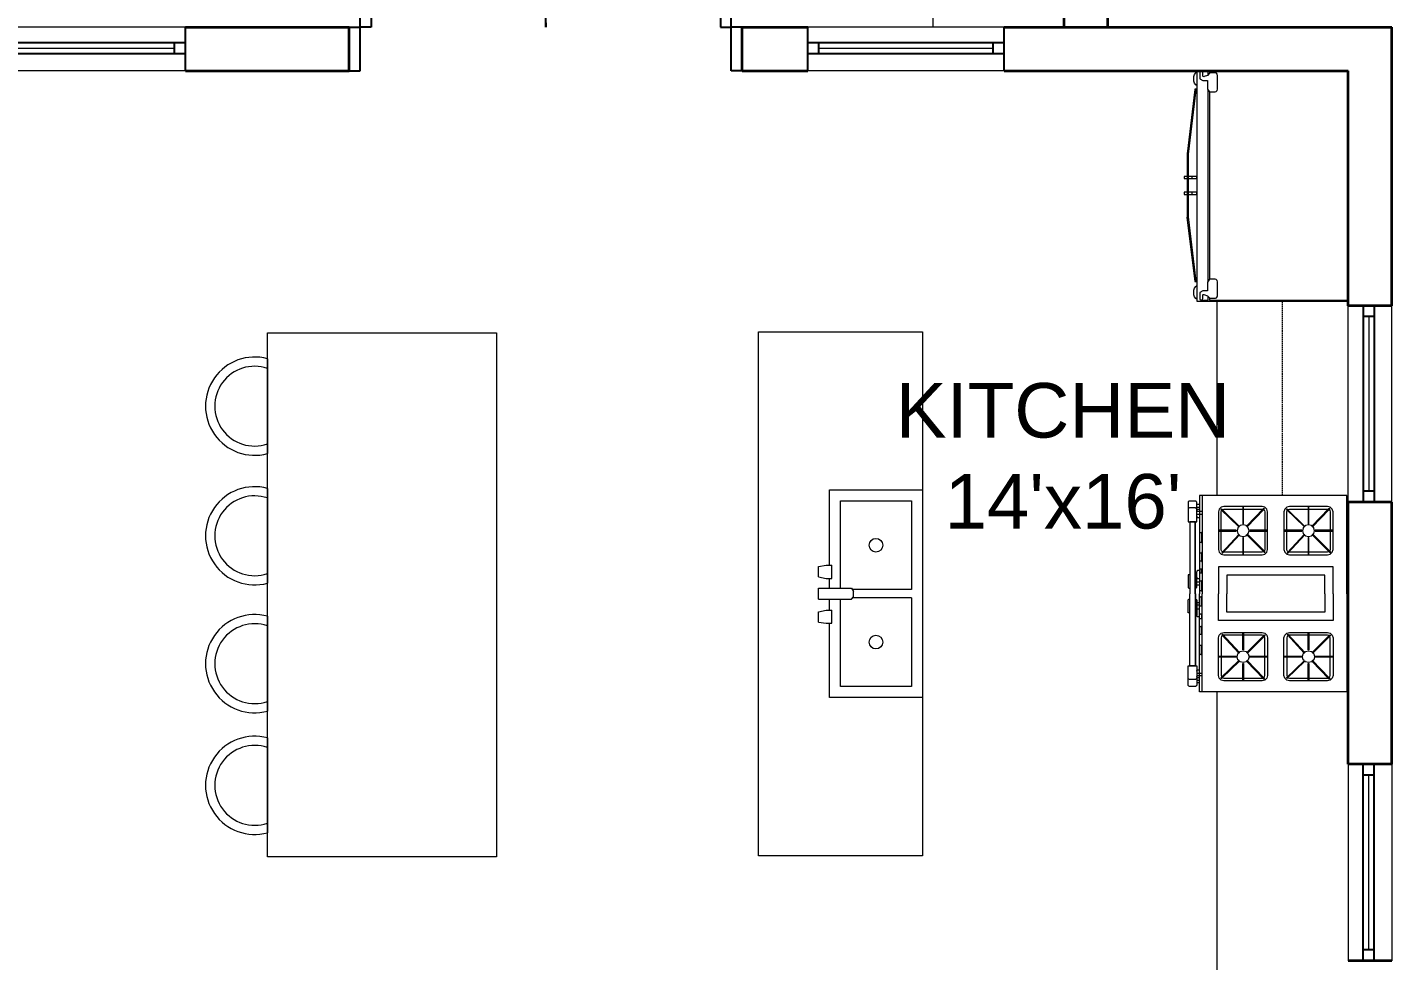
# Model space of a CAD drawing. Header units: inches. Extents: x 0 to 22102, y -19958 to 0.
# Drawn here: x 12770.3 to 13020.3, y -10056.5 to -9885.5 of the extents above; entities that cross this region are included whole.
import ezdxf

# ---------------------------------------------------------------- set-up
doc = ezdxf.new("R2010")
doc.units = ezdxf.units.IN
doc.header["$MEASUREMENT"] = 0
doc.linetypes.add('HIDDEN', pattern=[0.375, 0.25, -0.125])
doc.layers.add('DOOR-INT', color=2, linetype='Continuous')
doc.layers.add('TEXTL', color=3, linetype='Continuous')
doc.layers.add('Fixtures_ Interior', color=7, linetype='Continuous', lineweight=0, true_color=0x616161)
for name, color, linetype, lineweight in [('wall view line', 210, 'Continuous', 13), ('WALL-EXT', 6, 'Continuous', 35), ('windows', 5, 'Continuous', 9)]:
    doc.layers.add(name, color=color, linetype=linetype, lineweight=lineweight)
doc.styles.add('TITLE-1', font='BOOKOS.TTF', dxfattribs={"height": 5})

# ---------------------------------------------------------------- blocks, each defined once
blk = doc.blocks.new('fff')
at = {"layer": 'DOOR-INT'}
for p, q in [((3325.43, 85.2), (3325.43, 93.2)), ((3361.43, 85.2), (3361.43, 93.2)), ((3325.43, 90.4), (3361.43, 90.4)), ((3327.43, 88.4), (3327.43, 90.4)), ((3359.43, 88.4), (3359.43, 90.4)), ((3325.43, 88.4), (3361.43, 88.4))]:
    blk.add_line(p, q, dxfattribs=at)
at = {"layer": 'wall view line'}
for p, q in [((3361.43, 93.2), (3325.43, 93.2)), ((3361.43, 85.2), (3325.43, 85.2))]:
    blk.add_line(p, q, dxfattribs=at)
at = {"layer": 'windows'}
blk.add_line((3327.43, 89.4), (3359.43, 89.4), dxfattribs=at)
blk = doc.blocks.new('windows _PA3060')
at = {"layer": 'DOOR-INT'}
for p, q in [((2624.22, 97.7), (2624.22, 133.7)), ((2626.22, 97.7), (2626.22, 133.7)), ((2626.22, 131.7), (2624.22, 131.7)), ((2626.22, 99.7), (2624.22, 99.7))]:
    blk.add_line(p, q, dxfattribs=at)
at = {"layer": 'wall view line'}
for p, q in [((2621.43, 133.7), (2621.43, 97.7)), ((2629.43, 133.7), (2629.43, 97.7))]:
    blk.add_line(p, q, dxfattribs=at)
at = {"layer": 'WALL-EXT'}
for p, q in [((2629.43, 133.7), (2621.43, 133.7)), ((2629.43, 97.7), (2621.43, 97.7))]:
    blk.add_line(p, q, dxfattribs=at)
at = {"layer": 'windows'}
blk.add_line((2625.22, 99.7), (2625.22, 131.7), dxfattribs=at)
blk = doc.blocks.new('door 2')
at = {"layer": 'DOOR-INT'}
for p, q in [((2918.93, -377.8), (2920.93, -377.8)), ((2920.93, -377.8), (2920.93, -385.8)), ((2988.93, -377.8), (2988.93, -385.8)), ((2990.93, -377.8), (2988.93, -377.8)), ((2918.93, -385.8), (2920.93, -385.8)), ((2920.93, -385.8), (2920.93, -419.8)), ((2922.93, -385.8), (2920.93, -385.8)), ((2922.93, -419.8), (2922.93, -385.8)), ((2986.93, -419.8), (2986.93, -385.8)), ((2986.93, -385.8), (2988.93, -385.8)), ((2990.93, -385.8), (2988.93, -385.8)), ((2988.93, -385.8), (2988.93, -419.8)), ((2920.93, -419.8), (2922.93, -419.8)), ((2988.93, -419.8), (2986.93, -419.8))]:
    blk.add_line(p, q, dxfattribs=at)
for centre, start, end in [((2920.93, -385.8), 273.3665, 0), ((2988.93, -385.8), 180, 266.6335)]:
    blk.add_arc(centre, 34.06, start, end, dxfattribs=at)
at = {"layer": 'WALL-EXT'}
for p, q in [((2918.93, -377.8), (2918.93, -385.8)), ((2990.93, -377.8), (2990.93, -385.8)), ((2990.93, -377.8), (2990.93, -385.8))]:
    blk.add_line(p, q, dxfattribs=at)

msp = doc.modelspace()

# ---------------------------------------------------------------- linework, layer by layer
at = {"layer": 'Fixtures_ Interior', "linetype": 'Continuous', "lineweight": 0, "transparency": 33554687}
for p, q in [((12936.25825, -9885.50801), (12936.25825, -9868.32462)), ((13012.25825, -9893.50801), (12984.56701, -9893.50801)), ((12984.56701, -9893.50801), (12984.56701, -9935.66336)), ((12984.61036, -9896.25822), (12984.61036, -9893.63165)), ((12985.3229, -9893.51003), (12985.11053, -9893.68207)), ((12985.11053, -9893.68207), (12985.11053, -9894.92735)), ((12985.11053, -9894.92735), (12985.64146, -9895.24686)), ((12985.43131, -9893.50475), (12985.3229, -9893.51003)), ((12985.53019, -9893.56665), (12985.43131, -9893.50475)), ((12986.64344, -9893.50801), (12985.43651, -9893.50801)), ((12985.59909, -9893.68294), (12985.53019, -9893.56665)), ((12985.62376, -9893.82954), (12985.59909, -9893.68294)), ((12985.62376, -9894.39484), (12985.62376, -9893.82954)), ((12985.66672, -9894.48818), (12985.62376, -9894.39484)), ((12985.73312, -9894.54961), (12985.66672, -9894.48818)), ((12985.81172, -9894.56874), (12985.73312, -9894.54961)), ((12985.88922, -9894.5423), (12985.81172, -9894.56874)), ((12986.52634, -9894.3211), (12985.88922, -9894.5423)), ((12986.93338, -9893.8787), (12986.52634, -9894.3211)), ((12986.64344, -9894.19383), (12986.64344, -9893.50801)), ((13012.1462, -9893.50801), (12986.85956, -9893.50801)), ((12986.85956, -9893.50801), (12986.85956, -9893.95893)), ((12987.27552, -9893.87129), (12986.93338, -9893.8787)), ((12987.6177, -9893.87129), (12987.27552, -9893.87129)), ((12987.95984, -9893.8787), (12987.6177, -9893.87129)), ((12988.12541, -9893.93982), (12987.95984, -9893.8787)), ((12988.25272, -9894.09894), (12988.12541, -9893.93982)), ((12988.31379, -9894.3211), (12988.25272, -9894.09894)), ((12988.31379, -9896.85264), (12988.31379, -9894.3211)), ((13012.1462, -9935.50149), (13012.1462, -9893.50801)), ((13012.25825, -9935.66336), (13012.25825, -9893.50801)), ((12984.18838, -9896.90276), (12982.76396, -9908.7153)), ((12983.02664, -9908.7763), (12984.45106, -9896.96376)), ((12984.61036, -9896.86562), (12984.1786, -9896.86562)), ((12984.1786, -9896.86562), (12984.1786, -9897.15665)), ((12984.1786, -9897.15665), (12984.61036, -9897.15665)), ((12984.45106, -9896.96376), (12984.18838, -9896.90276)), ((12984.61036, -9897.15665), (12984.61036, -9896.86562)), ((12985.64146, -9895.24686), (12986.52634, -9895.24686)), ((12986.52634, -9895.24686), (12986.52634, -9896.82806)), ((12986.52634, -9896.82806), (12986.89799, -9897.3442)), ((12986.64344, -9932.01882), (12986.64344, -9896.99068)), ((12986.85956, -9897.29083), (12986.85956, -9931.71868)), ((12986.89799, -9897.3442), (12987.92445, -9897.3442)), ((12987.92445, -9897.3442), (12988.10914, -9897.27961)), ((12988.10914, -9897.27961), (12988.25003, -9897.10173)), ((12988.25003, -9897.10173), (12988.31379, -9896.85264)), ((12983.02049, -9908.43973), (12982.75416, -9908.43973)), ((12982.75416, -9908.43973), (12982.75416, -9920.41652)), ((12982.76396, -9908.7153), (12983.02664, -9908.7763)), ((12983.02049, -9920.41652), (12983.02049, -9908.43973)), ((12984.57587, -9912.8216), (12982.2175, -9912.8216)), ((12982.2175, -9912.8216), (12982.2175, -9913.23414)), ((12982.2175, -9913.23414), (12984.57587, -9913.23414)), ((12982.75416, -9913.21932), (12982.75416, -9915.73373)), ((12983.02049, -9915.73373), (12983.02049, -9913.21932)), ((12983.629, -9912.84438), (12983.629, -9913.21932)), ((12984.57587, -9913.23414), (12984.57587, -9912.8216)), ((12984.57587, -9915.72315), (12982.20759, -9915.72315)), ((12982.20759, -9915.72315), (12982.20759, -9916.12194)), ((12982.20759, -9916.12194), (12984.57587, -9916.12194)), ((12983.629, -9915.73373), (12983.629, -9916.10867)), ((12984.57587, -9916.12194), (12984.57587, -9915.72315)), ((12983.0069, -9920.20134), (12982.74422, -9920.26235)), ((12982.74422, -9920.26235), (12984.16864, -9932.07489)), ((12982.75416, -9920.41652), (12983.02049, -9920.41652)), ((12984.43132, -9932.01388), (12983.0069, -9920.20134)), ((12984.16864, -9932.07489), (12984.43132, -9932.01388)), ((12984.61036, -9931.80665), (12984.1786, -9931.80665)), ((12984.1786, -9931.80665), (12984.1786, -9932.09767)), ((12984.1786, -9932.09767), (12984.61036, -9932.09767)), ((12984.61036, -9932.09767), (12984.61036, -9931.80665)), ((12986.89799, -9931.66531), (12986.52634, -9932.18144)), ((12986.52634, -9932.18144), (12986.52634, -9933.76264)), ((12987.92445, -9931.66531), (12986.89799, -9931.66531)), ((12988.10914, -9931.72989), (12987.92445, -9931.66531)), ((12988.25003, -9931.90778), (12988.10914, -9931.72989)), ((12988.31379, -9932.15687), (12988.25003, -9931.90778)), ((12988.31379, -9934.6884), (12988.31379, -9932.15687)), ((12984.61036, -9935.39731), (12984.61036, -9932.77074)), ((12985.64146, -9933.76264), (12985.11053, -9934.08215)), ((12985.11053, -9934.08215), (12985.11053, -9935.32743)), ((12985.62376, -9934.61467), (12985.66672, -9934.52132)), ((12985.62376, -9935.17996), (12985.62376, -9934.61467)), ((12986.52634, -9933.76264), (12985.64146, -9933.76264)), ((12985.66672, -9934.52132), (12985.73312, -9934.45989)), ((12985.73312, -9934.45989), (12985.81172, -9934.44077)), ((12985.81172, -9934.44029), (12986.52634, -9934.6884)), ((12986.52634, -9934.6884), (12986.93338, -9935.1308)), ((12986.64344, -9935.50149), (12986.64344, -9934.81567)), ((12988.12541, -9935.06968), (12988.25272, -9934.91056)), ((12988.25272, -9934.91056), (12988.31379, -9934.6884)), ((12984.56701, -9935.66336), (13012.25825, -9935.66336)), ((12985.11053, -9935.32743), (12985.3229, -9935.49948)), ((12985.3229, -9935.49948), (12985.43131, -9935.50475)), ((12985.43131, -9935.50475), (12985.53019, -9935.44285)), ((12985.43651, -9935.50149), (12986.64344, -9935.50149)), ((12985.53019, -9935.44285), (12985.59909, -9935.32657)), ((12985.59909, -9935.32657), (12985.62376, -9935.17996)), ((12986.85956, -9935.05057), (12986.85956, -9935.50149)), ((12986.85956, -9935.50149), (13012.1462, -9935.50149)), ((12986.93338, -9935.1308), (12987.27552, -9935.13821)), ((12987.27552, -9935.13821), (12987.6177, -9935.13821)), ((12987.6177, -9935.13821), (12987.95984, -9935.1308)), ((12987.95984, -9935.1308), (12988.12541, -9935.06968)), ((12988.25825, -9971.27272), (12988.25825, -9935.66336)), ((12814.25825, -10037.50801), (12814.25825, -9941.50801)), ((12814.25825, -9941.50801), (12856.25825, -9941.50801)), ((12856.25825, -9941.50801), (12856.25825, -10037.50801)), ((12904.25825, -10037.27272), (12904.25825, -9941.27272)), ((12904.25825, -9941.27272), (12934.25825, -9941.27272)), ((12934.25825, -9941.27272), (12934.25825, -10037.27272)), ((12814.25825, -9946.22707), (12814.25825, -9963.60665)), ((12814.25825, -9969.9745), (12814.25825, -9987.35408)), ((12919.25825, -9972.27272), (12932.25825, -9972.27272)), ((12919.25825, -9988.27272), (12919.25825, -9972.27272)), ((12932.25825, -9972.27272), (12932.25825, -9988.52272)), ((12982.94927, -9972.49176), (12982.94447, -9972.53995)), ((12982.96348, -9972.44542), (12982.94927, -9972.49176)), ((12983.01762, -9972.36528), (12982.96348, -9972.44542)), ((12983.09865, -9972.31173), (12983.01762, -9972.36528)), ((12983.19422, -9972.29293), (12983.09865, -9972.31173)), ((12984.28391, -9972.29293), (12983.19422, -9972.29293)), ((12984.37949, -9972.31173), (12984.28391, -9972.29293)), ((12984.46052, -9972.36528), (12984.37949, -9972.31173)), ((12984.51466, -9972.44542), (12984.46052, -9972.36528)), ((12984.52887, -9972.49176), (12984.51466, -9972.44542)), ((12984.53367, -9972.53995), (12984.52887, -9972.49176)), ((13012.00636, -9971.27272), (12985.03318, -9971.27272)), ((12985.03318, -9971.27272), (12985.03318, -9989.27272)), ((13012.00697, -9971.27272), (12985.03318, -9971.27272)), ((12985.03318, -9971.27272), (12985.03318, -9974.1996)), ((12985.53269, -9971.30466), (12985.53269, -9989.27272)), ((13012.00636, -9989.27272), (13012.00636, -9971.27272)), ((13012.00697, -9989.27272), (13012.00697, -9971.27272)), ((12982.94447, -9972.53995), (12982.94447, -9976.0827)), ((12982.94927, -9973.76828), (12982.94447, -9973.81647)), ((12982.96348, -9973.72194), (12982.94927, -9973.76828)), ((12983.01762, -9973.6418), (12982.96348, -9973.72194)), ((12983.09865, -9973.58825), (12983.01762, -9973.6418)), ((12983.19422, -9973.56945), (12983.09865, -9973.58825)), ((12984.28391, -9973.56945), (12983.19422, -9973.56945)), ((12984.37949, -9973.58825), (12984.28391, -9973.56945)), ((12984.46052, -9973.6418), (12984.37949, -9973.58825)), ((12984.51466, -9973.72194), (12984.46052, -9973.6418)), ((12984.52887, -9973.76828), (12984.51466, -9973.72194)), ((12984.53367, -9973.81647), (12984.52887, -9973.76828)), ((12984.53367, -9976.0827), (12984.53367, -9972.53995)), ((12984.56712, -9973.96838), (12984.53367, -9974.09187)), ((12985.03318, -9972.92308), (12984.53369, -9972.92308)), ((12984.53369, -9973.41713), (12985.03318, -9973.41713)), ((12985.53269, -9974.1996), (12984.53369, -9974.1996)), ((12984.53369, -9974.69365), (12985.53269, -9974.69365)), ((12984.65854, -9973.87796), (12984.56712, -9973.96838)), ((12984.78342, -9973.84487), (12984.65854, -9973.87796)), ((12985.03318, -9973.84487), (12984.78342, -9973.84487)), ((12985.03318, -9974.69365), (12985.03318, -9989.27272)), ((12988.66359, -9973.77492), (12988.52975, -9974.26897)), ((12988.52975, -9974.26897), (12988.52975, -9981.18563)), ((12989.02926, -9973.41325), (12988.66359, -9973.77492)), ((12989.07409, -9973.72725), (12988.96899, -9973.8329)), ((12988.96899, -9973.8329), (12992.26266, -9977.03793)), ((12989.52878, -9973.28087), (12989.02926, -9973.41325)), ((12989.02926, -9974.26897), (12989.09618, -9974.02194)), ((12989.02926, -9977.65319), (12989.02926, -9974.26897)), ((12989.10987, -9973.76206), (12989.07409, -9973.72725)), ((12989.09618, -9974.02194), (12989.12945, -9973.98904)), ((12989.20762, -9973.85718), (12989.10987, -9973.76206)), ((12992.36776, -9976.93228), (12989.20762, -9973.85718)), ((12989.23542, -9973.88423), (12989.27902, -9973.84111)), ((12989.27902, -9973.84111), (12989.52878, -9973.77492)), ((12996.52198, -9973.28087), (12989.52878, -9973.28087)), ((12989.52878, -9973.77492), (12992.95045, -9973.77492)), ((12993.1003, -9973.40438), (12992.95045, -9973.40438)), ((12992.95045, -9973.40438), (12992.95045, -9976.49218)), ((12993.1003, -9976.49218), (12993.1003, -9973.40438)), ((12993.1003, -9973.77492), (12996.52198, -9973.77492)), ((12996.71062, -9973.7335), (12993.65584, -9976.91105)), ((12993.76444, -9977.01318), (12996.81922, -9973.83563)), ((12997.02149, -9973.41325), (12996.52198, -9973.28087)), ((12996.52198, -9973.77492), (12996.64058, -9973.80635)), ((12996.80511, -9973.63521), (12996.71062, -9973.7335)), ((12996.79338, -9973.86251), (12996.95457, -9974.02194)), ((12996.8397, -9973.59923), (12996.80511, -9973.63521)), ((12996.81922, -9973.83563), (12996.91371, -9973.73734)), ((12996.94829, -9973.70136), (12996.8397, -9973.59923)), ((12996.91371, -9973.73734), (12996.94829, -9973.70136)), ((12996.95457, -9974.02194), (12997.02149, -9974.26897)), ((12997.38716, -9973.77492), (12997.02149, -9973.41325)), ((12997.02149, -9974.26897), (12997.02149, -9977.65319)), ((12997.52101, -9974.26897), (12997.38716, -9973.77492)), ((12997.52101, -9981.18563), (12997.52101, -9974.26897)), ((13000.65194, -9973.77492), (13000.5181, -9974.26897)), ((13000.5181, -9974.26897), (13000.5181, -9981.18563)), ((13001.01761, -9973.41325), (13000.65194, -9973.77492)), ((13001.06244, -9973.72725), (13000.95735, -9973.8329)), ((13000.95735, -9973.8329), (13000.99312, -9973.86771)), ((13000.99312, -9973.86771), (13004.25101, -9977.03793)), ((13001.51713, -9973.28087), (13001.01761, -9973.41325)), ((13001.01761, -9974.26897), (13001.08453, -9974.02194)), ((13001.01761, -9977.65319), (13001.01761, -9974.26897)), ((13004.35611, -9976.93228), (13001.06244, -9973.72725)), ((13001.08453, -9974.02194), (13001.1178, -9973.98904)), ((13001.22377, -9973.88423), (13001.26737, -9973.84111)), ((13001.26737, -9973.84111), (13001.51713, -9973.77492)), ((13008.51033, -9973.28087), (13001.51713, -9973.28087)), ((13001.51713, -9973.77492), (13004.9388, -9973.77492)), ((13005.08866, -9973.40438), (13004.9388, -9973.40438)), ((13004.9388, -9973.40438), (13004.9388, -9976.49218)), ((13005.08866, -9976.49218), (13005.08866, -9973.40438)), ((13005.08866, -9973.77492), (13008.51033, -9973.77492)), ((13008.69897, -9973.7335), (13005.64419, -9976.91105)), ((13005.75279, -9977.01318), (13008.80757, -9973.83563)), ((13009.00985, -9973.41325), (13008.51033, -9973.28087)), ((13008.51033, -9973.77492), (13008.62893, -9973.80635)), ((13008.79346, -9973.63521), (13008.69897, -9973.7335)), ((13008.78173, -9973.86251), (13008.94292, -9974.02194)), ((13008.82805, -9973.59923), (13008.79346, -9973.63521)), ((13008.80757, -9973.83563), (13008.90206, -9973.73734)), ((13008.93665, -9973.70136), (13008.82805, -9973.59923)), ((13008.90206, -9973.73734), (13008.93665, -9973.70136)), ((13008.94292, -9974.02194), (13009.00985, -9974.26897)), ((13009.37552, -9973.77492), (13009.00985, -9973.41325)), ((13009.00985, -9974.26897), (13009.00985, -9977.65319)), ((13009.50936, -9974.26897), (13009.37552, -9973.77492)), ((13009.50936, -9981.18563), (13009.50936, -9974.26897)), ((12982.94447, -9976.0827), (12984.53367, -9976.0827)), ((12983.23955, -9976.0827), (12983.23955, -9989.27272)), ((12984.29299, -9976.0827), (12983.23955, -9976.0827)), ((12983.23955, -9976.0827), (12983.23955, -9989.27272)), ((12984.23858, -9989.27272), (12984.23858, -9976.0827)), ((12984.29299, -9989.27272), (12984.29299, -9976.0827)), ((12984.53367, -9975.08001), (12984.56712, -9975.2035)), ((12984.56712, -9975.2035), (12984.65854, -9975.29391)), ((12984.65854, -9975.29391), (12984.78342, -9975.32701)), ((12984.78342, -9975.32701), (12985.03318, -9975.32701)), ((12992.07367, -9977.18385), (12991.92644, -9977.7273)), ((12992.24176, -9977.0176), (12992.07367, -9977.18385)), ((12992.26266, -9977.03793), (12992.36776, -9976.93228)), ((12992.47591, -9976.78601), (12992.34773, -9976.91279)), ((12993.02538, -9976.6404), (12992.47591, -9976.78601)), ((12992.95045, -9976.49218), (12993.1003, -9976.49218)), ((12993.57484, -9976.78601), (12993.02538, -9976.6404)), ((12993.67798, -9976.88802), (12993.57484, -9976.78601)), ((12993.65584, -9976.91105), (12993.76444, -9977.01318)), ((12993.97708, -9977.18385), (12993.78398, -9976.99286)), ((12994.12431, -9977.7273), (12993.97708, -9977.18385)), ((13004.06203, -9977.18385), (13003.9148, -9977.7273)), ((13004.23012, -9977.0176), (13004.06203, -9977.18385)), ((13004.25101, -9977.03793), (13004.35611, -9976.93228)), ((13004.46426, -9976.78601), (13004.33608, -9976.91279)), ((13005.01373, -9976.6404), (13004.46426, -9976.78601)), ((13004.9388, -9976.49218), (13005.08866, -9976.49218)), ((13005.5632, -9976.78601), (13005.01373, -9976.6404)), ((13005.66633, -9976.88802), (13005.5632, -9976.78601)), ((13005.64419, -9976.91105), (13005.75279, -9977.01318)), ((13005.96543, -9977.18385), (13005.77233, -9976.99286)), ((13006.11266, -9977.7273), (13005.96543, -9977.18385)), ((12985.43279, -9978.12247), (12985.03318, -9978.12247)), ((12985.03318, -9979.82956), (12985.43279, -9979.82956)), ((12985.53269, -9978.03668), (12985.43279, -9978.03668)), ((12985.43279, -9978.03668), (12985.43279, -9978.12353)), ((12985.43279, -9978.16274), (12985.43279, -9979.79251)), ((12985.43279, -9979.82845), (12985.43279, -9979.91857)), ((12985.43279, -9979.91857), (12985.53269, -9979.91857)), ((12991.77659, -9977.65319), (12988.65463, -9977.65319)), ((12988.65463, -9977.65319), (12988.65463, -9977.80141)), ((12988.65463, -9977.80141), (12991.77659, -9977.80141)), ((12989.02926, -9981.18563), (12989.02926, -9977.80141)), ((12992.24392, -9978.40385), (12989.11498, -9981.76647)), ((12989.25923, -9981.83031), (12992.35419, -9978.50422)), ((12991.77659, -9977.80141), (12991.77659, -9977.65319)), ((12991.92644, -9977.7273), (12992.07367, -9978.27075)), ((12992.07367, -9978.27075), (12992.22682, -9978.42223)), ((12992.35419, -9978.50422), (12992.24392, -9978.40385)), ((12992.33288, -9978.52712), (12992.47591, -9978.66859)), ((12992.47591, -9978.66859), (12993.02538, -9978.8142)), ((12993.1003, -9978.96242), (12992.95045, -9978.96242)), ((12992.95045, -9978.96242), (12992.95045, -9982.05022)), ((12993.02538, -9978.8142), (12993.57484, -9978.66859)), ((12993.1003, -9982.05022), (12993.1003, -9978.96242)), ((12993.57484, -9978.66859), (12993.74293, -9978.50234)), ((12993.82919, -9978.37772), (12993.72237, -9978.48167)), ((12993.72237, -9978.48167), (12996.8315, -9981.60722)), ((12996.93832, -9981.50327), (12993.82919, -9978.37772)), ((12993.8489, -9978.39753), (12993.97708, -9978.27075)), ((12993.97708, -9978.27075), (12994.12431, -9977.7273)), ((12997.39613, -9977.65319), (12994.27416, -9977.65319)), ((12994.27416, -9977.65319), (12994.27416, -9977.80141)), ((12994.27416, -9977.80141), (12997.39613, -9977.80141)), ((12997.02149, -9977.80141), (12997.02149, -9981.18563)), ((12997.39613, -9977.80141), (12997.39613, -9977.65319)), ((13003.76494, -9977.65319), (13000.64297, -9977.65319)), ((13000.64297, -9977.65319), (13000.64297, -9977.80141)), ((13000.64297, -9977.80141), (13003.76494, -9977.80141)), ((13001.01761, -9981.18563), (13001.01761, -9977.80141)), ((13004.23227, -9978.40385), (13001.13732, -9981.72994)), ((13001.24759, -9981.83031), (13004.34254, -9978.50422)), ((13003.76494, -9977.80141), (13003.76494, -9977.65319)), ((13003.9148, -9977.7273), (13004.06203, -9978.27075)), ((13004.06203, -9978.27075), (13004.21518, -9978.42223)), ((13004.34254, -9978.50422), (13004.23227, -9978.40385)), ((13004.32123, -9978.52712), (13004.46426, -9978.66859)), ((13004.46426, -9978.66859), (13005.01373, -9978.8142)), ((13005.08866, -9978.96242), (13004.9388, -9978.96242)), ((13004.9388, -9978.96242), (13004.9388, -9982.05022)), ((13005.01373, -9978.8142), (13005.5632, -9978.66859)), ((13005.08866, -9982.05022), (13005.08866, -9978.96242)), ((13005.5632, -9978.66859), (13005.73128, -9978.50234)), ((13005.81754, -9978.37772), (13005.71072, -9978.48167)), ((13005.71072, -9978.48167), (13008.81985, -9981.60722)), ((13008.92667, -9981.50327), (13005.81754, -9978.37772)), ((13005.83725, -9978.39753), (13005.96543, -9978.27075)), ((13005.96543, -9978.27075), (13006.11266, -9977.7273)), ((13009.38448, -9977.65319), (13006.26251, -9977.65319)), ((13006.26251, -9977.65319), (13006.26251, -9977.80141)), ((13006.26251, -9977.80141), (13009.38448, -9977.80141)), ((13009.00985, -9977.80141), (13009.00985, -9981.18563)), ((13009.38448, -9977.80141), (13009.38448, -9977.65319)), ((12985.43279, -9981.82721), (12985.03318, -9981.82721)), ((12985.53269, -9981.74142), (12985.43279, -9981.74142)), ((12985.43279, -9981.74142), (12985.43279, -9981.82827)), ((12985.43279, -9981.86748), (12985.43279, -9983.23128)), ((12988.52975, -9981.18563), (12988.66359, -9981.67968)), ((12988.66359, -9981.67968), (12989.02926, -9982.04135)), ((12989.09618, -9981.43266), (12989.02926, -9981.18563)), ((12989.02926, -9982.04135), (12989.52878, -9982.17373)), ((12989.26772, -9981.60232), (12989.09618, -9981.43266)), ((12989.11498, -9981.76647), (12989.22524, -9981.86684)), ((12989.22524, -9981.86684), (12989.25923, -9981.83031)), ((12989.52878, -9981.67968), (12989.42499, -9981.65218)), ((12992.95045, -9981.67968), (12989.52878, -9981.67968)), ((12989.52878, -9982.17373), (12996.52198, -9982.17373)), ((12992.95045, -9982.05022), (12993.1003, -9982.05022)), ((12996.52198, -9981.67968), (12993.1003, -9981.67968)), ((12996.77174, -9981.61349), (12996.52198, -9981.67968)), ((12996.52198, -9982.17373), (12997.02149, -9982.04135)), ((12996.80501, -9981.58058), (12996.77174, -9981.61349)), ((12996.8315, -9981.60722), (12996.92767, -9981.7039)), ((12996.95457, -9981.43266), (12996.91097, -9981.47578)), ((12996.92767, -9981.7039), (12996.96287, -9981.73929)), ((12997.03449, -9981.59995), (12996.93832, -9981.50327)), ((12997.02149, -9981.18563), (12996.95457, -9981.43266)), ((12996.96287, -9981.73929), (12997.0697, -9981.63534)), ((12997.02149, -9982.04135), (12997.38716, -9981.67968)), ((12997.0697, -9981.63534), (12997.03449, -9981.59995)), ((12997.38716, -9981.67968), (12997.52101, -9981.18563)), ((13000.5181, -9981.18563), (13000.65194, -9981.67968)), ((13000.65194, -9981.67968), (13001.01761, -9982.04135)), ((13001.08453, -9981.43266), (13001.01761, -9981.18563)), ((13001.01761, -9982.04135), (13001.51713, -9982.17373)), ((13001.25607, -9981.60232), (13001.08453, -9981.43266)), ((13001.13732, -9981.72994), (13001.10333, -9981.76647)), ((13001.10333, -9981.76647), (13001.21359, -9981.86684)), ((13001.21359, -9981.86684), (13001.24758, -9981.83031)), ((13001.51713, -9981.67968), (13001.41334, -9981.65218)), ((13004.9388, -9981.67968), (13001.51713, -9981.67968)), ((13001.51713, -9982.17373), (13008.51033, -9982.17373)), ((13004.9388, -9982.05022), (13005.08866, -9982.05022)), ((13008.51033, -9981.67968), (13005.08866, -9981.67968)), ((13008.76009, -9981.61349), (13008.51033, -9981.67968)), ((13008.51033, -9982.17373), (13009.00985, -9982.04135)), ((13008.79336, -9981.58059), (13008.76009, -9981.61349)), ((13008.81985, -9981.60722), (13008.91602, -9981.7039)), ((13008.94292, -9981.43266), (13008.89932, -9981.47578)), ((13008.91602, -9981.7039), (13008.95122, -9981.73929)), ((13009.02285, -9981.59995), (13008.92667, -9981.50327)), ((13009.00985, -9981.18563), (13008.94292, -9981.43266)), ((13008.95122, -9981.73929), (13009.05805, -9981.63534)), ((13009.00985, -9982.04135), (13009.37552, -9981.67968)), ((13009.05805, -9981.63534), (13009.02285, -9981.59995)), ((13009.37552, -9981.67968), (13009.50936, -9981.18563)), ((12915.25825, -9984.27272), (12916.65825, -9984.07272)), ((12915.25825, -9986.17272), (12915.25825, -9984.27272)), ((12916.65825, -9984.07272), (12917.65825, -9984.07272)), ((12917.65825, -9986.47272), (12917.65825, -9984.07272)), ((12985.03318, -9983.26834), (12985.43279, -9983.26834)), ((12985.03318, -9984.6999), (12985.43279, -9984.6999)), ((12985.43279, -9983.26723), (12985.43279, -9983.35734)), ((12985.43279, -9983.35734), (12985.53269, -9983.35734)), ((12985.43279, -9985.53308), (12985.43279, -9984.66284)), ((12985.43279, -9984.69879), (12985.43279, -9984.7889)), ((12985.43279, -9984.7889), (12985.53269, -9984.7889)), ((13009.50939, -9984.37798), (12988.52978, -9984.37798)), ((12988.52978, -9984.37798), (12988.52978, -9989.27272)), ((13009.50939, -9989.27272), (13009.50939, -9984.37798)), ((12915.25825, -9986.17272), (12916.65825, -9986.47272)), ((12916.65825, -9986.47272), (12917.65825, -9986.47272)), ((12983.23955, -9985.7875), (12982.94447, -9985.7875)), ((12982.94447, -9985.7875), (12982.94447, -9988.05372)), ((12984.53367, -9985.7875), (12984.23858, -9985.7875)), ((12984.56712, -9985.14283), (12984.53366, -9985.26634)), ((12984.53367, -9988.05372), (12984.53367, -9985.26634)), ((12984.53367, -9986.25446), (12984.56712, -9986.37795)), ((12985.03318, -9987.17655), (12984.53369, -9987.17655)), ((12984.65854, -9985.05242), (12984.56712, -9985.14283)), ((12984.56712, -9986.37795), (12984.65854, -9986.46837)), ((12984.78342, -9985.01932), (12984.65854, -9985.05242)), ((12984.65854, -9986.46837), (12984.78342, -9986.50146)), ((12985.03318, -9985.01932), (12984.78342, -9985.01932)), ((12984.78342, -9986.50146), (12985.03318, -9986.50146)), ((12985.43279, -9985.4928), (12985.03318, -9985.4928)), ((12985.43279, -9986.99997), (12985.03318, -9986.99997)), ((12985.53269, -9985.40701), (12985.43279, -9985.40701)), ((12985.43279, -9985.40701), (12985.43279, -9985.49387)), ((12985.53269, -9986.91418), (12985.43279, -9986.91418)), ((12985.43279, -9986.91418), (12985.43279, -9987.00104)), ((12985.43279, -9987.04025), (12985.43279, -9988.67001)), ((13008.01085, -9985.86012), (12990.02832, -9985.86012)), ((12990.02832, -9985.86012), (12990.02832, -9989.27272)), ((13008.01085, -9989.27272), (13008.01085, -9985.86012)), ((12915.25825, -9990.27272), (12915.25825, -9988.27272)), ((12915.25825, -9988.27272), (12921.25825, -9988.27272)), ((12921.25825, -9988.27272), (12921.65825, -9988.87272)), ((12921.25825, -9990.27272), (12921.65825, -9989.87272)), ((12932.25825, -9988.52272), (12921.42492, -9988.52272)), ((12921.65825, -9989.87272), (12921.65825, -9988.87272)), ((12982.94447, -9988.05372), (12982.94927, -9988.10191)), ((12982.94447, -9988.05372), (12982.94927, -9988.10191)), ((12982.94927, -9988.10191), (12982.96348, -9988.14825)), ((12982.94927, -9988.10191), (12982.96348, -9988.14825)), ((12982.96348, -9988.14825), (12983.01762, -9988.22839)), ((12983.01762, -9988.22839), (12983.09865, -9988.28194)), ((12983.09865, -9988.28194), (12983.19422, -9988.30074)), ((12983.19422, -9988.30074), (12983.23955, -9988.30074)), ((12983.23955, -10002.46275), (12983.23955, -9989.27272)), ((12983.23955, -10002.46275), (12983.23955, -9989.27272)), ((12984.23858, -9988.30074), (12984.28391, -9988.30074)), ((12984.23858, -9989.27272), (12984.23858, -10002.46275)), ((12984.28391, -9988.30074), (12984.37949, -9988.28194)), ((12984.29299, -9989.27272), (12984.29299, -10002.46275)), ((12984.37949, -9988.28194), (12984.46052, -9988.22839)), ((12984.46052, -9988.22839), (12984.51466, -9988.14825)), ((12984.51466, -9988.14825), (12984.52887, -9988.10191)), ((12984.51466, -9988.14825), (12984.52887, -9988.10191)), ((12984.52887, -9988.10191), (12984.53367, -9988.05372)), ((12984.52887, -9988.10191), (12984.53367, -9988.05372)), ((12984.53369, -9987.67059), (12985.03318, -9987.67059)), ((12985.03318, -9988.70707), (12985.43279, -9988.70707)), ((12985.03318, -10007.27272), (12985.03318, -9989.27272)), ((12985.03318, -10003.8518), (12985.03318, -9989.27272)), ((12985.03318, -9989.83838), (12985.43279, -9989.83838)), ((12985.43279, -9988.70596), (12985.43279, -9988.79607)), ((12985.43279, -9988.79607), (12985.53269, -9988.79607)), ((12985.43279, -9989.83949), (12985.43279, -9989.74938)), ((12985.43279, -9989.74938), (12985.53269, -9989.74938)), ((12985.43279, -9991.5052), (12985.43279, -9989.87544)), ((12985.53269, -10007.24079), (12985.53269, -9989.27272)), ((12988.52978, -9994.16747), (12988.52978, -9989.27272)), ((12990.02832, -9992.68533), (12990.02832, -9989.27272)), ((13008.01085, -9989.27272), (13008.01085, -9992.68533)), ((13009.50939, -9989.27272), (13009.50939, -9994.16747)), ((13012.00636, -9989.27272), (13012.00636, -10007.27272)), ((13012.00697, -9989.27272), (13012.00697, -10007.27272)), ((12915.25825, -9990.27272), (12921.25825, -9990.27272)), ((12915.25825, -9992.57272), (12916.65825, -9992.27272)), ((12916.65825, -9992.27272), (12917.65825, -9992.27272)), ((12917.65825, -9994.67272), (12917.65825, -9992.27272)), ((12919.25825, -10006.27272), (12919.25825, -9990.27272)), ((12932.25825, -9990.02272), (12921.50825, -9990.02272)), ((12932.25825, -9990.02272), (12932.25825, -10006.27272)), ((12982.94447, -9990.49173), (12982.94927, -9990.44354)), ((12982.94447, -9992.75795), (12982.94447, -9990.49173)), ((12982.94927, -9990.44354), (12982.96348, -9990.3972)), ((12982.96348, -9990.3972), (12983.01762, -9990.31706)), ((12983.01762, -9990.31706), (12983.09865, -9990.26351)), ((12983.09865, -9990.26351), (12983.19422, -9990.24471)), ((12983.19422, -9990.24471), (12983.23955, -9990.24471)), ((12984.23858, -9990.24471), (12984.28391, -9990.24471)), ((12984.28391, -9990.24471), (12984.37949, -9990.26351)), ((12984.37949, -9990.26351), (12984.46052, -9990.31706)), ((12984.46052, -9990.31706), (12984.51466, -9990.3972)), ((12984.51466, -9990.3972), (12984.52887, -9990.44354)), ((12984.52887, -9990.44354), (12984.53367, -9990.49173)), ((12984.53367, -9990.49173), (12984.53367, -9993.2791)), ((12984.53367, -9992.29099), (12984.56712, -9992.1675)), ((12984.53369, -9990.87486), (12985.03318, -9990.87486)), ((12985.03318, -9991.3689), (12984.53369, -9991.3689)), ((12984.56712, -9992.1675), (12984.65854, -9992.07708)), ((12984.65854, -9992.07708), (12984.78342, -9992.04399)), ((12984.78342, -9992.04399), (12985.03318, -9992.04399)), ((12985.43279, -9991.54548), (12985.03318, -9991.54548)), ((12985.43279, -9991.63127), (12985.43279, -9991.54441)), ((12985.53269, -9991.63127), (12985.43279, -9991.63127)), ((12814.25825, -9993.40526), (12814.25825, -10010.78484)), ((12915.25825, -9994.47272), (12915.25825, -9992.57272)), ((12915.25825, -9994.47272), (12916.65825, -9994.67272)), ((12916.65825, -9994.67272), (12917.65825, -9994.67272)), ((12983.23955, -9992.75795), (12982.94447, -9992.75795)), ((12984.53367, -9992.75795), (12984.23858, -9992.75795)), ((12984.56712, -9993.40262), (12984.53366, -9993.2791)), ((12984.65854, -9993.49303), (12984.56712, -9993.40262)), ((12984.78342, -9993.52613), (12984.65854, -9993.49303)), ((12985.03318, -9993.52613), (12984.78342, -9993.52613)), ((12985.43279, -9993.05265), (12985.03318, -9993.05265)), ((12985.03318, -9993.84555), (12985.43279, -9993.84555)), ((12985.43279, -9993.01237), (12985.43279, -9993.88261)), ((12985.43279, -9993.13844), (12985.43279, -9993.05158)), ((12985.53269, -9993.13844), (12985.43279, -9993.13844)), ((12985.43279, -9993.84666), (12985.43279, -9993.75655)), ((12985.43279, -9993.75655), (12985.53269, -9993.75655)), ((13009.50939, -9994.16747), (12988.52978, -9994.16747)), ((13008.01085, -9992.68533), (12990.02832, -9992.68533)), ((12985.03318, -9995.27711), (12985.43279, -9995.27711)), ((12985.43279, -9996.71824), (12985.03318, -9996.71824)), ((12985.43279, -9995.27822), (12985.43279, -9995.18811)), ((12985.43279, -9995.18811), (12985.53269, -9995.18811)), ((12985.43279, -9996.67797), (12985.43279, -9995.31417)), ((12985.43279, -9996.80403), (12985.43279, -9996.71718)), ((12985.53269, -9996.80403), (12985.43279, -9996.80403)), ((12988.52975, -9997.35982), (12988.66359, -9996.86577)), ((12988.52975, -10004.27648), (12988.52975, -9997.35982)), ((12988.66359, -9996.86577), (12989.02926, -9996.5041)), ((12989.02926, -9996.5041), (12989.52878, -9996.37172)), ((12989.09618, -9997.11279), (12989.02926, -9997.35982)), ((12989.02926, -9997.35982), (12989.02926, -10000.74404)), ((12989.26772, -9996.94313), (12989.09618, -9997.11279)), ((12989.11498, -9996.77898), (12989.22524, -9996.67861)), ((12992.24392, -10000.1416), (12989.11498, -9996.77898)), ((12989.22524, -9996.67861), (12989.25923, -9996.71514)), ((12989.25923, -9996.71514), (12992.35419, -10000.04123)), ((12989.52878, -9996.86577), (12989.42499, -9996.89327)), ((12989.52878, -9996.37172), (12996.52198, -9996.37172)), ((12992.95045, -9996.86577), (12989.52878, -9996.86577)), ((12992.95045, -9999.58303), (12992.95045, -9996.49523)), ((12992.95045, -9996.49523), (12993.1003, -9996.49523)), ((12993.1003, -9996.49523), (12993.1003, -9999.58303)), ((12996.52198, -9996.86577), (12993.1003, -9996.86577)), ((12993.72237, -10000.06378), (12996.8315, -9996.93823)), ((12996.93832, -9997.04218), (12993.82919, -10000.16773)), ((12996.52198, -9996.37172), (12997.02149, -9996.5041)), ((12996.77174, -9996.93196), (12996.52198, -9996.86577)), ((12996.80501, -9996.96486), (12996.77174, -9996.93196)), ((12996.8315, -9996.93823), (12996.92767, -9996.84155)), ((12996.95457, -9997.11279), (12996.91097, -9997.06967)), ((12996.92767, -9996.84155), (12996.96287, -9996.80616)), ((12997.03449, -9996.9455), (12996.93832, -9997.04218)), ((12997.02149, -9997.35982), (12996.95457, -9997.11279)), ((12996.96287, -9996.80616), (12997.0697, -9996.91011)), ((12997.02149, -9996.5041), (12997.38716, -9996.86577)), ((12997.02149, -10000.74404), (12997.02149, -9997.35982)), ((12997.0697, -9996.91011), (12997.03449, -9996.9455)), ((12997.38716, -9996.86577), (12997.52101, -9997.35982)), ((12997.52101, -9997.35982), (12997.52101, -10004.27648)), ((13000.5181, -9997.35982), (13000.65194, -9996.86577)), ((13000.5181, -10004.27648), (13000.5181, -9997.35982)), ((13000.65194, -9996.86577), (13001.01761, -9996.5041)), ((13001.01761, -9996.5041), (13001.51713, -9996.37172)), ((13001.08453, -9997.11279), (13001.01761, -9997.35982)), ((13001.01761, -9997.35982), (13001.01761, -10000.74404)), ((13001.25607, -9996.94313), (13001.08453, -9997.11279)), ((13001.10333, -9996.77898), (13001.21359, -9996.67861)), ((13001.13732, -9996.81551), (13001.10333, -9996.77898)), ((13004.23227, -10000.1416), (13001.13732, -9996.81551)), ((13001.21359, -9996.67861), (13001.24758, -9996.71514)), ((13001.24759, -9996.71514), (13004.34254, -10000.04123)), ((13001.51713, -9996.86577), (13001.41334, -9996.89327)), ((13001.51713, -9996.37172), (13008.51033, -9996.37172)), ((13004.9388, -9996.86577), (13001.51713, -9996.86577)), ((13004.9388, -9999.58303), (13004.9388, -9996.49523)), ((13004.9388, -9996.49523), (13005.08866, -9996.49523)), ((13005.08866, -9996.49523), (13005.08866, -9999.58303)), ((13008.51033, -9996.86577), (13005.08866, -9996.86577)), ((13005.71072, -10000.06378), (13008.81985, -9996.93823)), ((13008.92667, -9997.04218), (13005.81754, -10000.16773)), ((13008.51033, -9996.37172), (13009.00985, -9996.5041)), ((13008.76009, -9996.93196), (13008.51033, -9996.86577)), ((13008.79336, -9996.96486), (13008.76009, -9996.93196)), ((13008.81985, -9996.93823), (13008.91602, -9996.84155)), ((13008.94292, -9997.11279), (13008.89932, -9997.06967)), ((13008.91602, -9996.84155), (13008.95122, -9996.80616)), ((13009.02285, -9996.9455), (13008.92667, -9997.04218)), ((13009.00985, -9997.35982), (13008.94292, -9997.11279)), ((13008.95122, -9996.80616), (13009.05805, -9996.91011)), ((13009.00985, -9996.5041), (13009.37552, -9996.86577)), ((13009.00985, -10000.74404), (13009.00985, -9997.35982)), ((13009.05805, -9996.91011), (13009.02285, -9996.9455)), ((13009.37552, -9996.86577), (13009.50936, -9997.35982)), ((13009.50936, -9997.35982), (13009.50936, -10004.27648)), ((12985.03318, -9998.71588), (12985.43279, -9998.71588)), ((12985.43279, -9998.717), (12985.43279, -9998.62688)), ((12985.43279, -9998.62688), (12985.53269, -9998.62688)), ((12985.43279, -10000.38271), (12985.43279, -9998.75294)), ((12992.33288, -10000.01833), (12992.47591, -9999.87686)), ((12992.47591, -9999.87686), (12993.02538, -9999.73124)), ((12993.1003, -9999.58303), (12992.95045, -9999.58303)), ((12993.02538, -9999.73124), (12993.57484, -9999.87686)), ((12993.57484, -9999.87686), (12993.74293, -10000.04311)), ((13004.32123, -10000.01833), (13004.46426, -9999.87686)), ((13004.46426, -9999.87686), (13005.01373, -9999.73124)), ((13005.08866, -9999.58303), (13004.9388, -9999.58303)), ((13005.01373, -9999.73124), (13005.5632, -9999.87686)), ((13005.5632, -9999.87686), (13005.73128, -10000.04311)), ((12982.94447, -10006.00549), (12982.94447, -10002.46275)), ((12982.94447, -10002.46275), (12984.53367, -10002.46275)), ((12984.29299, -10002.46275), (12983.23955, -10002.46275)), ((12984.53367, -10002.46275), (12984.53367, -10006.00549)), ((12985.43279, -10000.42298), (12985.03318, -10000.42298)), ((12985.43279, -10000.50877), (12985.43279, -10000.42192)), ((12985.53269, -10000.50877), (12985.43279, -10000.50877)), ((12988.65463, -10000.89226), (12988.65463, -10000.74404)), ((12988.65463, -10000.74404), (12991.77659, -10000.74404)), ((12991.77659, -10000.89226), (12988.65463, -10000.89226)), ((12988.96899, -10004.71255), (12992.26266, -10001.50751)), ((12989.02926, -10000.89226), (12989.02926, -10004.27648)), ((12992.36776, -10001.61317), (12989.20762, -10004.68827)), ((12991.77659, -10000.74404), (12991.77659, -10000.89226)), ((12991.92644, -10000.81815), (12992.07367, -10000.2747)), ((12992.07367, -10001.3616), (12991.92644, -10000.81815)), ((12992.07367, -10000.2747), (12992.22682, -10000.12322)), ((12992.24176, -10001.52785), (12992.07367, -10001.3616)), ((12992.35419, -10000.04123), (12992.24392, -10000.1416)), ((12992.26266, -10001.50751), (12992.36776, -10001.61317)), ((12992.47591, -10001.75944), (12992.34773, -10001.63266)), ((12993.02538, -10001.90505), (12992.47591, -10001.75944)), ((12992.95045, -10005.14107), (12992.95045, -10002.05327)), ((12992.95045, -10002.05327), (12993.1003, -10002.05327)), ((12993.57484, -10001.75944), (12993.02538, -10001.90505)), ((12993.1003, -10002.05327), (12993.1003, -10005.14107)), ((12993.67798, -10001.65743), (12993.57484, -10001.75944)), ((12993.65584, -10001.6344), (12993.76444, -10001.53227)), ((12996.71062, -10004.81195), (12993.65584, -10001.6344)), ((12993.82919, -10000.16773), (12993.72237, -10000.06378)), ((12993.76444, -10001.53227), (12996.81922, -10004.70982)), ((12993.97708, -10001.3616), (12993.78398, -10001.55259)), ((12993.8489, -10000.14792), (12993.97708, -10000.2747)), ((12993.97708, -10000.2747), (12994.12431, -10000.81815)), ((12994.12431, -10000.81815), (12993.97708, -10001.3616)), ((12994.27416, -10000.89226), (12994.27416, -10000.74404)), ((12994.27416, -10000.74404), (12997.39613, -10000.74404)), ((12997.39613, -10000.89226), (12994.27416, -10000.89226)), ((12997.02149, -10004.27648), (12997.02149, -10000.89226)), ((12997.39613, -10000.74404), (12997.39613, -10000.89226)), ((13000.64297, -10000.89226), (13000.64297, -10000.74404)), ((13000.64297, -10000.74404), (13003.76494, -10000.74404)), ((13003.76494, -10000.89226), (13000.64297, -10000.89226)), ((13000.99312, -10004.67774), (13004.25101, -10001.50751)), ((13001.01761, -10000.89226), (13001.01761, -10004.27648)), ((13004.35611, -10001.61317), (13001.06244, -10004.8182)), ((13003.76494, -10000.74404), (13003.76494, -10000.89226)), ((13003.9148, -10000.81815), (13004.06203, -10000.2747)), ((13004.06203, -10001.3616), (13003.9148, -10000.81815)), ((13004.06203, -10000.2747), (13004.21518, -10000.12322)), ((13004.23012, -10001.52785), (13004.06203, -10001.3616)), ((13004.34254, -10000.04123), (13004.23227, -10000.1416)), ((13004.25101, -10001.50751), (13004.35611, -10001.61317)), ((13004.46426, -10001.75944), (13004.33608, -10001.63266)), ((13005.01373, -10001.90505), (13004.46426, -10001.75944)), ((13004.9388, -10005.14107), (13004.9388, -10002.05327)), ((13004.9388, -10002.05327), (13005.08866, -10002.05327)), ((13005.5632, -10001.75944), (13005.01373, -10001.90505)), ((13005.08866, -10002.05327), (13005.08866, -10005.14107)), ((13005.66633, -10001.65743), (13005.5632, -10001.75944)), ((13005.64419, -10001.6344), (13005.75279, -10001.53227)), ((13008.69897, -10004.81195), (13005.64419, -10001.6344)), ((13005.81754, -10000.16773), (13005.71072, -10000.06378)), ((13005.75279, -10001.53227), (13008.80757, -10004.70982)), ((13005.96543, -10001.3616), (13005.77233, -10001.55259)), ((13005.83725, -10000.14792), (13005.96543, -10000.2747)), ((13005.96543, -10000.2747), (13006.11266, -10000.81815)), ((13006.11266, -10000.81815), (13005.96543, -10001.3616)), ((13006.26251, -10000.89226), (13006.26251, -10000.74404)), ((13006.26251, -10000.74404), (13009.38448, -10000.74404)), ((13009.38448, -10000.89226), (13006.26251, -10000.89226)), ((13009.00985, -10004.27648), (13009.00985, -10000.89226)), ((13009.38448, -10000.74404), (13009.38448, -10000.89226)), ((12982.94927, -10004.77717), (12982.94447, -10004.72898)), ((12982.96348, -10004.82351), (12982.94927, -10004.77717)), ((12983.01762, -10004.90365), (12982.96348, -10004.82351)), ((12983.09865, -10004.9572), (12983.01762, -10004.90365)), ((12983.19422, -10004.976), (12983.09865, -10004.9572)), ((12984.28391, -10004.976), (12983.19422, -10004.976)), ((12984.37949, -10004.9572), (12984.28391, -10004.976)), ((12984.46052, -10004.90365), (12984.37949, -10004.9572)), ((12984.51466, -10004.82351), (12984.46052, -10004.90365)), ((12984.52887, -10004.77717), (12984.51466, -10004.82351)), ((12984.53367, -10004.72898), (12984.52887, -10004.77717)), ((12984.53367, -10003.46544), (12984.56712, -10003.34195)), ((12984.56712, -10004.57707), (12984.53367, -10004.45358)), ((12984.53369, -10003.8518), (12985.53269, -10003.8518)), ((12985.53269, -10004.34585), (12984.53369, -10004.34585)), ((12984.56712, -10003.34195), (12984.65854, -10003.25154)), ((12984.65854, -10004.66748), (12984.56712, -10004.57707)), ((12984.65854, -10003.25154), (12984.78342, -10003.21844)), ((12984.78342, -10004.70058), (12984.65854, -10004.66748)), ((12984.78342, -10003.21844), (12985.03318, -10003.21844)), ((12985.03318, -10004.70058), (12984.78342, -10004.70058)), ((12985.03318, -10007.27272), (12985.03318, -10004.34585)), ((12988.66359, -10004.77053), (12988.52975, -10004.27648)), ((12989.02926, -10005.1322), (12988.66359, -10004.77053)), ((12989.07409, -10004.8182), (12988.96899, -10004.71255)), ((12989.02926, -10004.27648), (12989.09618, -10004.52351)), ((12989.10987, -10004.78339), (12989.07409, -10004.8182)), ((12989.09618, -10004.52351), (12989.12945, -10004.55641)), ((12989.20762, -10004.68827), (12989.10987, -10004.78339)), ((12989.23542, -10004.66122), (12989.27902, -10004.70434)), ((12989.27902, -10004.70434), (12989.52878, -10004.77053)), ((12989.52878, -10004.77053), (12992.95045, -10004.77053)), ((12993.1003, -10004.77053), (12996.52198, -10004.77053)), ((12996.52198, -10004.77053), (12996.64058, -10004.7391)), ((12996.80511, -10004.91024), (12996.71062, -10004.81195)), ((12996.79338, -10004.68294), (12996.95457, -10004.52351)), ((12996.8397, -10004.94622), (12996.80511, -10004.91024)), ((12996.81922, -10004.70982), (12996.91371, -10004.80811)), ((12996.94829, -10004.84409), (12996.8397, -10004.94622)), ((12996.91371, -10004.80811), (12996.94829, -10004.84409)), ((12996.95457, -10004.52351), (12997.02149, -10004.27648)), ((12997.38716, -10004.77053), (12997.02149, -10005.1322)), ((12997.52101, -10004.27648), (12997.38716, -10004.77053)), ((13000.65194, -10004.77053), (13000.5181, -10004.27648)), ((13001.01761, -10005.1322), (13000.65194, -10004.77053)), ((13000.95735, -10004.71255), (13000.99312, -10004.67774)), ((13001.06244, -10004.8182), (13000.95735, -10004.71255)), ((13001.01761, -10004.27648), (13001.08453, -10004.52351)), ((13001.08453, -10004.52351), (13001.1178, -10004.55641)), ((13001.22377, -10004.66122), (13001.26737, -10004.70434)), ((13001.26737, -10004.70434), (13001.51713, -10004.77053)), ((13001.51713, -10004.77053), (13004.9388, -10004.77053)), ((13005.08866, -10004.77053), (13008.51033, -10004.77053)), ((13008.51033, -10004.77053), (13008.62893, -10004.7391)), ((13008.79346, -10004.91024), (13008.69897, -10004.81195)), ((13008.78173, -10004.68294), (13008.94292, -10004.52351)), ((13008.82805, -10004.94622), (13008.79346, -10004.91024)), ((13008.80757, -10004.70982), (13008.90206, -10004.80811)), ((13008.93665, -10004.84409), (13008.82805, -10004.94622)), ((13008.90206, -10004.80811), (13008.93665, -10004.84409)), ((13008.94292, -10004.52351), (13009.00985, -10004.27648)), ((13009.37552, -10004.77053), (13009.00985, -10005.1322)), ((13009.50936, -10004.27648), (13009.37552, -10004.77053)), ((12932.25825, -10006.27272), (12919.25825, -10006.27272)), ((12982.94927, -10006.05369), (12982.94447, -10006.00549)), ((12982.96348, -10006.10003), (12982.94927, -10006.05369)), ((12983.01762, -10006.18017), (12982.96348, -10006.10003)), ((12983.09865, -10006.23372), (12983.01762, -10006.18017)), ((12983.19422, -10006.25252), (12983.09865, -10006.23372)), ((12984.28391, -10006.25252), (12983.19422, -10006.25252)), ((12984.37949, -10006.23372), (12984.28391, -10006.25252)), ((12984.46052, -10006.18017), (12984.37949, -10006.23372)), ((12984.51466, -10006.10003), (12984.46052, -10006.18017)), ((12984.52887, -10006.05369), (12984.51466, -10006.10003)), ((12984.53367, -10006.00549), (12984.52887, -10006.05369)), ((12984.53369, -10005.12832), (12985.03318, -10005.12832)), ((12985.03318, -10005.62237), (12984.53369, -10005.62237)), ((13012.00636, -10007.27272), (12985.03318, -10007.27272)), ((13012.00697, -10007.27272), (12985.03318, -10007.27272)), ((12988.25825, -10085.50801), (12988.25825, -10007.27272)), ((12989.52878, -10005.26458), (12989.02926, -10005.1322)), ((12996.52198, -10005.26458), (12989.52878, -10005.26458)), ((12993.1003, -10005.14107), (12992.95045, -10005.14107)), ((12997.02149, -10005.1322), (12996.52198, -10005.26458)), ((13001.51713, -10005.26458), (13001.01761, -10005.1322)), ((13008.51033, -10005.26458), (13001.51713, -10005.26458)), ((13005.08866, -10005.14107), (13004.9388, -10005.14107)), ((13009.00985, -10005.1322), (13008.51033, -10005.26458)), ((12814.25825, -10015.69165), (12814.25825, -10033.07123)), ((12934.25825, -10037.27272), (12904.25825, -10037.27272)), ((12856.25825, -10037.50801), (12814.25825, -10037.50801))]:
    msp.add_line(p, q, dxfattribs=at)
at = {"layer": 'Fixtures_ Interior', "linetype": 'HIDDEN', "lineweight": 0, "transparency": 33554687}
msp.add_line((13000.25825, -9971.27272), (13000.25825, -9935.66336), dxfattribs=at)
at = {"layer": 'Fixtures_ Interior', "linetype": 'Continuous', "lineweight": 0, "transparency": 33554687}
for points in [[(12917.25825, -9984.07272), (12917.25825, -9970.27272), (12934.25825, -9970.27272), (12934.25825, -10008.27272), (12917.25825, -10008.27272), (12917.25825, -9994.67272)], [(12917.25825, -9988.27272), (12917.25825, -9986.47272)], [(12917.25825, -9992.27272), (12917.25825, -9990.27272)]]:
    msp.add_lwpolyline(points, dxfattribs=at)
for centre in [(12925.75825, -9980.39772), (12925.75825, -9998.14772)]:
    msp.add_circle(centre, 1.25, dxfattribs=at)
for centre, radius, start, end in [((12811.9157, -9954.91686), 9, 74.9131066, 285.0868934), ((12811.9157, -9954.91686), 7.31113, 71.3123388, 288.6876612), ((12811.9157, -9978.66429), 9, 74.9131066, 285.0868934), ((12811.9157, -9978.66429), 7.31113, 71.3123388, 288.6876612), ((12811.9157, -10002.09505), 9, 74.9131066, 285.0868934), ((12811.9157, -10002.09505), 7.31113, 71.3123388, 288.6876612), ((12811.9157, -10024.38144), 9, 74.9131066, 285.0868934), ((12811.9157, -10024.38144), 7.31113, 71.3123388, 288.6876612)]:
    msp.add_arc(centre, radius, start, end, dxfattribs=at)
at = {"layer": 'Fixtures_ Interior', "linetype": 'Continuous', "lineweight": 0, "transparency": 33554687, "extrusion": (0, 0, -1)}
for centre in [(12985.00235, -9894.94493), (12985.00235, -9934.08402)]:
    msp.add_ellipse(centre, major_axis=(0, 1.42149), ratio=0.720588735, start_param=3.534291735, end_param=5.890486226, dxfattribs=at)
at = {"layer": 'WALL-EXT'}
for p, q in [((12968.25825, -9885.50801), (12968.25825, -9693.52881)), ((12960.25825, -9885.50801), (12960.25825, -9705.52881)), ((12799.25825, -9885.50801), (12829.25825, -9885.50801)), ((12901.25825, -9885.50801), (12913.25825, -9885.50801)), ((12949.25825, -9885.50801), (13020.25825, -9885.50801)), ((13020.25825, -9936.50801), (13020.25825, -9885.50801)), ((12799.25825, -9893.50801), (12829.25825, -9893.50801)), ((12901.25825, -9893.50801), (12913.25825, -9893.50801)), ((12949.25825, -9893.50801), (13012.25825, -9893.50801)), ((13012.25825, -9936.50801), (13012.25825, -9893.50801)), ((13012.25825, -10020.50801), (13012.25825, -9972.50801)), ((13020.25825, -10020.50801), (13020.25825, -9972.50801))]:
    msp.add_line(p, q, dxfattribs=at)

# ---------------------------------------------------------------- block references
at = {"layer": 'DOOR-INT', "rotation": 180}
msp.add_blockref('door 2', (15820.18463, -10271.30824), dxfattribs=at)
at = {"layer": 'wall view line', "xscale": -1, "rotation": 180}
msp.add_blockref('windows _PA3060', (10390.83187, -9838.80824), dxfattribs=at)
at = {"layer": 'wall view line'}
msp.add_blockref('windows _PA3060', (10390.83187, -10154.20777), dxfattribs=at)
at = {"layer": 'windows'}
for p in [(9437.83187, -9978.70777), (9587.83187, -9978.70777)]:
    msp.add_blockref('fff', p, dxfattribs=at)

# ---------------------------------------------------------------- texts
at = {"layer": 'TEXTL', "insert": (12960.02138, -9964.08024), "char_height": 10, "width": 102.8934752, "attachment_point": 5, "style": 'TITLE-1'}
msp.add_mtext("{\\fArial|b0|i0|c0|p34;KITCHEN\\P14'x16'}", dxfattribs=at)

doc.saveas('drawing.dxf')
